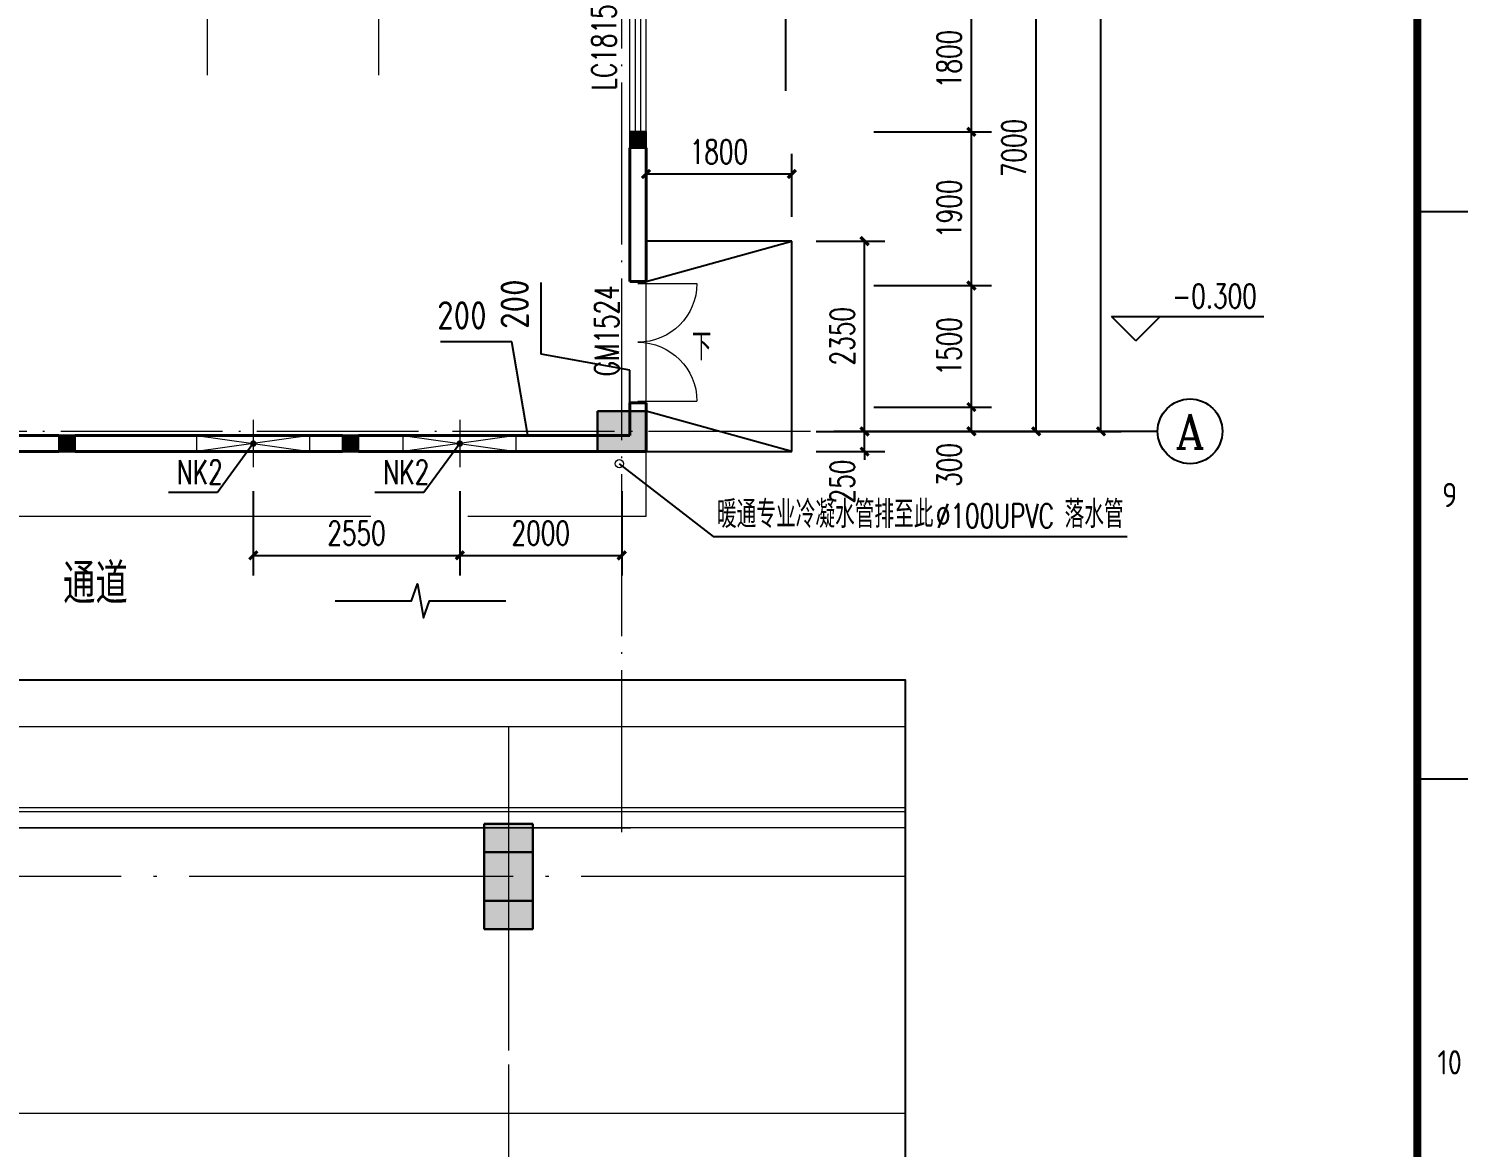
# Model space of a CAD drawing. Extents: x 238398 to 585159, y -66832 to 191741.
# Drawn here: x 406185 to 423842, y 38750 to 52571 of the extents above; entities that cross this region are included whole.
import ezdxf
from ezdxf.enums import TextEntityAlignment as Align

# ---------------------------------------------------------------- set-up
doc = ezdxf.new("R2010")
doc.units = 0
doc.header["$LTSCALE"] = 1000
doc.header["$MEASUREMENT"] = 0
doc.linetypes.add('DASH', pattern=[0.35, 0.25, -0.1])
doc.linetypes.add('DOTE', pattern=[2.42, 2, -0.2, 0.02, -0.2])
for name, color, linetype in [('AXIS', 3, 'Continuous'), ('AXIS_TEXT', 7, 'Continuous'), ('DIM_ELEV', 3, 'Continuous'), ('DIM_LEAD', 3, 'Continuous'), ('DIM_SYMB', 3, 'Continuous'), ('GZZ', 9, 'Continuous'), ('PUB_DIM', 76, 'Continuous'), ('S_E_STAIR', 4, 'Continuous'), ('S_STAIR', 2, 'Continuous'), ('WINDOW_TEXT', 7, 'Continuous')]:
    doc.layers.add(name, color=color, linetype=linetype)
for name, color, linetype, lineweight in [('COLUMN', 9, 'Continuous', 30), ('DOTE', 18, 'DOTE', 13), ('PUB_HATCH', 252, 'Continuous', 5), ('PUB_TEXT', 7, 'Continuous', 20), ('WALL', 4, 'Continuous', 40), ('WINDOW', 2, 'Continuous', 18), ('暖通', 5, 'Continuous', 18), ('水', 33, 'Continuous', 18), ('设备层', 8, 'Continuous', 5)]:
    doc.layers.add(name, color=color, linetype=linetype, lineweight=lineweight)
doc.styles.add('_TCH_AXIS', font='complex.shx', dxfattribs={"bigfont": 'gbcbig.shx'})
doc.styles.add('_TCH_DIM', font='SIMPLEX', dxfattribs={"bigfont": 'GBCBIG'})
doc.styles.add('_TCH_DIM_T3', font='SIMPLEX', dxfattribs={"width": 0.705882, "bigfont": 'GBCBIG'})
doc.styles.add('_TCH_WINDOW', font='geditxt.shx', dxfattribs={"bigfont": 'hztxt1.shx'})
doc.styles.add('COMPLEX', font='geditxt.shx')
doc.styles.add('HZTXT', font='geditxt.shx', dxfattribs={"width": 0.8, "bigfont": 'hztxt1.shx'})
doc.styles.get("Standard").update_dxf_attribs({"font": 'gbenor.shx', "bigfont": 'gbcbig.shx'})
doc.styles.add('TK', font='GEDITXT.SHX', dxfattribs={"width": 0.85, "height": 3.5, "bigfont": 'hztxt1.shx'})
doc.dimstyles.new('_TCH_ARCH&&100', dxfattribs={"dimtxt": 297.5, "dimasz": 100, "dimexe": 250, "dimexo": 300, "dimgap": 126.25, "dimtad": 1, "dimdec": 0, "dimzin": 0, "dimdsep": 46, "dimtxsty": '_TCH_DIM_T3', "dimblk": 'ARCHTICK', "dimcen": 0.09, "dimazin": 2, "dimtfac": 1, "dimtdec": 0, "dimtix": 1, "dimtmove": 2, "dimatfit": 3, "dimfxl": 1, "dimtolj": 1, "dimtzin": 0, "dimarcsym": 0})
doc.dimstyles.get("Standard").update_dxf_attribs({"dimscale": 100, "dimtxt": 3.5, "dimasz": 1, "dimexe": 2.5, "dimexo": 3, "dimgap": 1.5, "dimtad": 1, "dimdec": 0, "dimzin": 0, "dimdsep": 46, "dimtxsty": 'Standard', "dimblk": 'ARCHTICK', "dimcen": 0.09, "dimadec": 0, "dimazin": 0, "dimtfac": 1, "dimtdec": 0, "dimtix": 1, "dimtmove": 2, "dimatfit": 3, "dimfxl": 1, "dimtolj": 1, "dimtzin": 0, "dimarcsym": 0})

# ---------------------------------------------------------------- blocks, each defined once
blk = doc.blocks.new('coo')
at = {"layer": 'PUB_HATCH'}
blk.add_hatch(color=256, dxfattribs=at).paths.add_polyline_path([(305400, 14547), (306000, 14547), (306000, 13947), (305400, 13947)])
at = {"layer": 'COLUMN'}
blk.add_lwpolyline([(305400, 14547), (306000, 14547), (306000, 13947), (305400, 13947)], close=True, dxfattribs=at)
blk = doc.blocks.new('GEDI_WK_A1_V')
at = {"color": 3}
for p, q in [((584, 280.33), (594, 280.33)), ((584, 210.25), (594, 210.25))]:
    blk.add_line(p, q, dxfattribs=at)
at = {"color": 3, "const_width": 1}
blk.add_lwpolyline([(10, 816), (10, 10), (584, 10), (584, 816)], close=True, dxfattribs=at)
at = {"color": 3}
for s, p in [('9', (588, 245.29)), ('10', (588, 175.21))]:
    blk.add_text(s, height=3, dxfattribs=at).set_placement(p, align=Align.MIDDLE)
blk = doc.blocks.new('CEEC_TK_A1_V')
blk.add_blockref('GEDI_WK_A1_V', (0, 0))
at = {"style": 'TK', "width": 0.85}
for tag, height, p in [('PROJECTNAME', 4.75, (529, 44)), ('PHASE', 4, (571, 44)), ('DRAWINGNAME', 4.75, (539, 31))]:
    blk.add_attdef(tag, text='', height=height, dxfattribs=at).set_placement(p, align=Align.MIDDLE_CENTER)
for tag, p, height in [('APPROVE', (416, 32.75), 3.5), ('DESIGN', (461, 32.75), 3.5), ('REVIEW1', (416, 25.75), 3.5), ('DRAW', (461, 25.75), 3.5), ('REVIEW2', (416, 18.75), 3.5), ('PROPORTION', (461, 18.75), 3.5), ('DRAWINGNUMBER', (511, 18.5), 4), ('CHECK', (416, 11.75), 3.5), ('DATE', (461, 11.75), 3.5), ('VERSION', (577, 11.75), 3.5)]:
    blk.add_attdef(tag, p, '', height=height, dxfattribs=at)
blk = doc.blocks.new('_AXISO')
blk.add_circle((0, 0), 0.5)
at = {"layer": 'AXIS_TEXT', "style": 'COMPLEX', "width": 1.041667}
blk.add_attdef('A', text='', height=0.56, dxfattribs=at).set_placement((-0.25, -0.28), (0.25, -0.28), align=Align.FIT)
blk = doc.blocks.new('_ArchTick')
at = {"color": 0, "linetype": 'ByBlock', "const_width": 0.4}
blk.add_lwpolyline([(-0.5, -0.5), (0.5, 0.5)], dxfattribs=at)
blk = doc.blocks.new('*D536')
at = {"layer": 'AXIS', "color": 0, "lineweight": -2, "transparency": 16777216}
for p, q in [((416428, 91096), (419678, 91096)), ((419428, 47596), (419428, 91096)), ((416428, 47596), (419678, 47596))]:
    blk.add_line(p, q, dxfattribs=at)
at = {"layer": 'Defpoints', "color": 0, "transparency": 16777216}
for p in [(416128, 91096), (419428, 91096), (416128, 47596)]:
    blk.add_point(p, dxfattribs=at)
at = {"layer": 'AXIS', "color": 0, "lineweight": -2, "transparency": 16777216, "xscale": 100, "yscale": 100, "zscale": 100}
for p, rotation in [((419428, 91096), 90), ((419428, 47596), 270)]:
    blk.add_blockref('_ArchTick', p, dxfattribs=dict(at, rotation=rotation))
at = {"layer": 'AXIS', "color": 0, "transparency": 16777216, "insert": (419153, 69346), "char_height": 297.5, "attachment_point": 5, "rotation": 90, "style": '_TCH_DIM_T3'}
blk.add_mtext('\\A1;43500', dxfattribs=at)
blk = doc.blocks.new('*D537')
at = {"layer": 'AXIS', "color": 0, "lineweight": -2, "transparency": 16777216}
for p, q in [((416428, 54596), (418878, 54596)), ((418628, 47596), (418628, 54596)), ((416428, 47596), (418878, 47596))]:
    blk.add_line(p, q, dxfattribs=at)
at = {"layer": 'Defpoints', "color": 0, "transparency": 16777216}
for p in [(416128, 54596), (418628, 54596), (416128, 47596)]:
    blk.add_point(p, dxfattribs=at)
at = {"layer": 'AXIS', "color": 0, "lineweight": -2, "transparency": 16777216, "xscale": 100, "yscale": 100, "zscale": 100}
for p, rotation in [((418628, 54596), 90), ((418628, 47596), 270)]:
    blk.add_blockref('_ArchTick', p, dxfattribs=dict(at, rotation=rotation))
at = {"layer": 'AXIS', "color": 0, "transparency": 16777216, "insert": (418353, 51096), "char_height": 297.5, "attachment_point": 5, "rotation": 90, "style": '_TCH_DIM_T3'}
blk.add_mtext('\\A1;7000', dxfattribs=at)
blk = doc.blocks.new('43asdfasdfas')
at = {"layer": '设备层'}
for p, q in [((254326, 176825), (254326, 185825)), ((256443, 176825), (256443, 185825))]:
    blk.add_line(p, q, dxfattribs=at)
at = {"layer": '设备层', "const_width": 0.001}
for points in [[(254393, 176825), (253593, 176825), (253593, 177825), (254393, 177825), (254393, 176825)], [(257193, 176825), (256393, 176825), (256393, 177825), (257193, 177825), (257193, 176825)], [(253593, 176975), (252693, 176975)]]:
    blk.add_lwpolyline(points, dxfattribs=at)
at = {"layer": '设备层', "linetype": 'DASH', "const_width": 0.001}
for points in [[(258993, 172824), (258993, 177124), (261467, 177124)], [(252693, 176975), (252693, 174024)], [(257193, 176975), (258093, 176975)], [(258093, 176975), (258093, 174024)], [(252693, 174024), (258093, 174024)], [(250743, 172824), (256343, 172824)], [(256343, 172824), (256343, 170332)], [(257543, 172824), (258993, 172824)], [(257543, 172824), (257543, 170332)]]:
    blk.add_lwpolyline(points, dxfattribs=at)
at = {"layer": '设备层', "const_width": 0.001}
for points in [[(252743, 174625), (252743, 176825), (254393, 176825), (254393, 174625)], [(256393, 174625), (256393, 176825), (258043, 176825), (258043, 174625)]]:
    blk.add_lwpolyline(points, close=True, dxfattribs=at)
blk = doc.blocks.new('*D655')
at = {"layer": 'Defpoints', "color": 0, "transparency": 16777216}
for p in [(466488, 47155), (468488, 47155), (468488, 46063)]:
    blk.add_point(p, dxfattribs=at)
at = {"layer": 'PUB_DIM', "color": 0, "lineweight": -2, "transparency": 16777216}
for p, q in [((466488, 46855), (466488, 45813)), ((468488, 46855), (468488, 45813)), ((466488, 46063), (468488, 46063))]:
    blk.add_line(p, q, dxfattribs=at)
at = {"layer": 'PUB_DIM', "color": 0, "lineweight": -2, "transparency": 16777216, "xscale": 100, "yscale": 100, "zscale": 100, "rotation": 180}
blk.add_blockref('_ArchTick', (466488, 46063), dxfattribs=at)
at = {"layer": 'PUB_DIM', "color": 0, "lineweight": -2, "transparency": 16777216, "xscale": 100, "yscale": 100, "zscale": 100}
blk.add_blockref('_ArchTick', (468488, 46063), dxfattribs=at)
at = {"layer": 'PUB_DIM', "color": 0, "transparency": 16777216, "insert": (467488, 46338), "char_height": 297.5, "attachment_point": 5, "style": '_TCH_DIM_T3'}
blk.add_mtext('\\A1;2000', dxfattribs=at)
blk = doc.blocks.new('*D656')
at = {"layer": 'Defpoints', "color": 0, "transparency": 16777216}
for p in [(463938, 47155), (466488, 47155), (466488, 46063)]:
    blk.add_point(p, dxfattribs=at)
at = {"layer": 'PUB_DIM', "color": 0, "lineweight": -2, "transparency": 16777216}
for p, q in [((463938, 46855), (463938, 45813)), ((466488, 46855), (466488, 45813)), ((463938, 46063), (466488, 46063))]:
    blk.add_line(p, q, dxfattribs=at)
at = {"layer": 'PUB_DIM', "color": 0, "lineweight": -2, "transparency": 16777216, "xscale": 100, "yscale": 100, "zscale": 100, "rotation": 180}
blk.add_blockref('_ArchTick', (463938, 46063), dxfattribs=at)
at = {"layer": 'PUB_DIM', "color": 0, "lineweight": -2, "transparency": 16777216, "xscale": 100, "yscale": 100, "zscale": 100}
blk.add_blockref('_ArchTick', (466488, 46063), dxfattribs=at)
at = {"layer": 'PUB_DIM', "color": 0, "transparency": 16777216, "insert": (465213, 46338), "char_height": 297.5, "attachment_point": 5, "style": '_TCH_DIM_T3'}
blk.add_mtext('\\A1;2550', dxfattribs=at)
blk = doc.blocks.new('*D153')
at = {"layer": 'Defpoints', "color": 0, "transparency": 16777216}
for p in [(415610, 49946), (416509, 49946), (415610, 47596)]:
    blk.add_point(p, dxfattribs=at)
at = {"layer": 'PUB_DIM', "color": 0, "lineweight": -2, "transparency": 16777216}
for p, q in [((415910, 49946), (416759, 49946)), ((416509, 47596), (416509, 49946)), ((415910, 47596), (416759, 47596))]:
    blk.add_line(p, q, dxfattribs=at)
at = {"layer": 'PUB_DIM', "color": 0, "lineweight": -2, "transparency": 16777216, "xscale": 100, "yscale": 100, "zscale": 100}
for p, rotation in [((416509, 49946), 90), ((416509, 47596), 270)]:
    blk.add_blockref('_ArchTick', p, dxfattribs=dict(at, rotation=rotation))
at = {"layer": 'PUB_DIM', "color": 0, "transparency": 16777216, "insert": (416234, 48771), "char_height": 297.5, "attachment_point": 5, "rotation": 90, "style": '_TCH_DIM_T3'}
blk.add_mtext('\\A1;2350', dxfattribs=at)
blk = doc.blocks.new('*D154')
at = {"layer": 'Defpoints', "color": 0, "transparency": 16777216}
for p in [(415610, 47596), (416509, 47596), (415610, 47346)]:
    blk.add_point(p, dxfattribs=at)
at = {"layer": 'PUB_DIM', "color": 0, "lineweight": -2, "transparency": 16777216}
for p, q in [((416509, 47596), (416509, 47696)), ((415910, 47596), (416759, 47596)), ((416509, 47346), (416509, 47596)), ((415910, 47346), (416759, 47346)), ((416509, 47346), (416509, 47246))]:
    blk.add_line(p, q, dxfattribs=at)
at = {"layer": 'PUB_DIM', "color": 0, "lineweight": -2, "transparency": 16777216, "xscale": 100, "yscale": 100, "zscale": 100}
for p, rotation in [((416509, 47596), 270), ((416509, 47346), 90)]:
    blk.add_blockref('_ArchTick', p, dxfattribs=dict(at, rotation=rotation))
at = {"layer": 'PUB_DIM', "color": 0, "transparency": 16777216, "insert": (416234, 46976), "char_height": 297.5, "attachment_point": 5, "rotation": 90, "style": '_TCH_DIM_T3'}
blk.add_mtext('\\A1;250', dxfattribs=at)
blk = doc.blocks.new('*D155')
at = {"layer": 'Defpoints', "color": 0, "transparency": 16777216}
for p in [(415610, 50775), (413810, 49946), (415610, 49946)]:
    blk.add_point(p, dxfattribs=at)
at = {"layer": 'PUB_DIM', "color": 0, "lineweight": -2, "transparency": 16777216}
for p, q in [((413810, 50246), (413810, 51025)), ((415610, 50246), (415610, 51025)), ((413810, 50775), (415610, 50775))]:
    blk.add_line(p, q, dxfattribs=at)
at = {"layer": 'PUB_DIM', "color": 0, "lineweight": -2, "transparency": 16777216, "xscale": 100, "yscale": 100, "zscale": 100, "rotation": 180}
blk.add_blockref('_ArchTick', (413810, 50775), dxfattribs=at)
at = {"layer": 'PUB_DIM', "color": 0, "lineweight": -2, "transparency": 16777216, "xscale": 100, "yscale": 100, "zscale": 100}
blk.add_blockref('_ArchTick', (415610, 50775), dxfattribs=at)
at = {"layer": 'PUB_DIM', "color": 0, "transparency": 16777216, "insert": (414710, 51050), "char_height": 297.5, "attachment_point": 5, "style": '_TCH_DIM_T3'}
blk.add_mtext('\\A1;1800', dxfattribs=at)
blk = doc.blocks.new('*D404')
at = {"layer": 'Defpoints', "color": 0, "transparency": 16777216}
for p in [(416325, 47896), (417828, 47896), (416325, 47596)]:
    blk.add_point(p, dxfattribs=at)
at = {"layer": 'PUB_DIM', "color": 0, "lineweight": -2, "transparency": 16777216}
for p, q in [((416625, 47896), (418078, 47896)), ((417828, 47596), (417828, 47896)), ((416625, 47596), (418078, 47596))]:
    blk.add_line(p, q, dxfattribs=at)
at = {"layer": 'PUB_DIM', "color": 0, "lineweight": -2, "transparency": 16777216, "xscale": 100, "yscale": 100, "zscale": 100}
for p, rotation in [((417828, 47896), 90), ((417828, 47596), 270)]:
    blk.add_blockref('_ArchTick', p, dxfattribs=dict(at, rotation=rotation))
at = {"layer": 'PUB_DIM', "color": 0, "transparency": 16777216, "insert": (417553, 47181), "char_height": 297.5, "attachment_point": 5, "rotation": 90, "style": '_TCH_DIM_T3'}
blk.add_mtext('\\A1;300', dxfattribs=at)
blk = doc.blocks.new('*D405')
at = {"layer": 'Defpoints', "color": 0, "transparency": 16777216}
for p in [(416325, 49396), (417828, 49396), (416325, 47896)]:
    blk.add_point(p, dxfattribs=at)
at = {"layer": 'PUB_DIM', "color": 0, "lineweight": -2, "transparency": 16777216}
for p, q in [((416625, 49396), (418078, 49396)), ((417828, 47896), (417828, 49396)), ((416625, 47896), (418078, 47896))]:
    blk.add_line(p, q, dxfattribs=at)
at = {"layer": 'PUB_DIM', "color": 0, "lineweight": -2, "transparency": 16777216, "xscale": 100, "yscale": 100, "zscale": 100}
for p, rotation in [((417828, 49396), 90), ((417828, 47896), 270)]:
    blk.add_blockref('_ArchTick', p, dxfattribs=dict(at, rotation=rotation))
at = {"layer": 'PUB_DIM', "color": 0, "transparency": 16777216, "insert": (417553, 48646), "char_height": 297.5, "attachment_point": 5, "rotation": 90, "style": '_TCH_DIM_T3'}
blk.add_mtext('\\A1;1500', dxfattribs=at)
blk = doc.blocks.new('*D406')
at = {"layer": 'Defpoints', "color": 0, "transparency": 16777216}
for p in [(416325, 51296), (417828, 51296), (416325, 49396)]:
    blk.add_point(p, dxfattribs=at)
at = {"layer": 'PUB_DIM', "color": 0, "lineweight": -2, "transparency": 16777216}
for p, q in [((416625, 51296), (418078, 51296)), ((417828, 49396), (417828, 51296)), ((416625, 49396), (418078, 49396))]:
    blk.add_line(p, q, dxfattribs=at)
at = {"layer": 'PUB_DIM', "color": 0, "lineweight": -2, "transparency": 16777216, "xscale": 100, "yscale": 100, "zscale": 100}
for p, rotation in [((417828, 51296), 90), ((417828, 49396), 270)]:
    blk.add_blockref('_ArchTick', p, dxfattribs=dict(at, rotation=rotation))
at = {"layer": 'PUB_DIM', "color": 0, "transparency": 16777216, "insert": (417553, 50346), "char_height": 297.5, "attachment_point": 5, "rotation": 90, "style": '_TCH_DIM_T3'}
blk.add_mtext('\\A1;1900', dxfattribs=at)
blk = doc.blocks.new('*D407')
at = {"layer": 'Defpoints', "color": 0, "transparency": 16777216}
for p in [(416325, 53096), (417828, 53096), (416325, 51296)]:
    blk.add_point(p, dxfattribs=at)
at = {"layer": 'PUB_DIM', "color": 0, "lineweight": -2, "transparency": 16777216}
for p, q in [((416625, 53096), (418078, 53096)), ((417828, 51296), (417828, 53096)), ((416625, 51296), (418078, 51296))]:
    blk.add_line(p, q, dxfattribs=at)
at = {"layer": 'PUB_DIM', "color": 0, "lineweight": -2, "transparency": 16777216, "xscale": 100, "yscale": 100, "zscale": 100}
for p, rotation in [((417828, 53096), 90), ((417828, 51296), 270)]:
    blk.add_blockref('_ArchTick', p, dxfattribs=dict(at, rotation=rotation))
at = {"layer": 'PUB_DIM', "color": 0, "transparency": 16777216, "insert": (417553, 52196), "char_height": 297.5, "attachment_point": 5, "rotation": 90, "style": '_TCH_DIM_T3'}
blk.add_mtext('\\A1;1800', dxfattribs=at)
blk = doc.blocks.new('$DorLib2D$00000004')
for p, q in [((-0.485, 0), (-0.485, 0.485)), ((0.485, 0), (0.485, 0.485))]:
    blk.add_line(p, q)
at = {"lineweight": 13}
for centre, start, end in [((-0.485, 0), 0, 90), ((0.485, 0), 90, 180)]:
    blk.add_arc(centre, 0.485, start, end, dxfattribs=at)
blk = doc.blocks.new('$TCHSYS$WIN2D')
for p, q in [((-0.5, 0.5), (0.5, 0.5)), ((0.5, 0.1667), (-0.5, 0.1667)), ((0.5, -0.1667), (-0.5, -0.1667)), ((-0.5, -0.5), (0.5, -0.5))]:
    blk.add_line(p, q)
blk = doc.blocks.new('_FZH')
blk.add_lwpolyline([(-0.5, -0.5), (0.5, -0.5), (0.5, 0.5), (-0.5, 0.5)], close=True)
at = {"layer": 'PUB_HATCH'}
blk.add_solid([(-0.5, -0.5), (0.5, -0.5), (-0.5, 0.5), (0.5, 0.5)], dxfattribs=at)
blk = doc.blocks.new('*D663')
at = {"color": 0, "lineweight": -2, "transparency": 16777216}
for p, q in [((401172, 48618), (400290, 48618)), ((401372, 47546), (401172, 48618)), ((402560, 47546), (401372, 47546))]:
    blk.add_line(p, q, dxfattribs=at)
at = {"layer": 'Defpoints', "color": 0, "transparency": 16777216}
for p in [(400972, 48618), (402860, 47546), (413810, 47346)]:
    blk.add_point(p, dxfattribs=at)
at = {"color": 0, "transparency": 16777216, "insert": (400556, 48943), "char_height": 350, "attachment_point": 5}
blk.add_mtext('\\A1;200', dxfattribs=at)
blk = doc.blocks.new('*D664')
at = {"color": 0, "lineweight": -2, "transparency": 16777216}
for p, q in [((401907, 48860), (401907, 50086)), ((402860, 48660), (401907, 48860)), ((402860, 47846), (402860, 48660))]:
    blk.add_line(p, q, dxfattribs=at)
at = {"layer": 'Defpoints', "color": 0, "transparency": 16777216}
for p in [(401907, 49060), (402860, 47546), (413810, 47346)]:
    blk.add_point(p, dxfattribs=at)
at = {"color": 0, "transparency": 16777216, "insert": (401582, 49648), "char_height": 350, "attachment_point": 5, "rotation": 90}
blk.add_mtext('\\A1;10950', dxfattribs=at)
blk = doc.blocks.new('*D665')
at = {"color": 0, "lineweight": -2, "transparency": 16777216}
for p, q in [((390310, 63196), (390310, 62947)), ((390310, 62947), (391091, 62747)), ((391091, 62747), (391091, 61456))]:
    blk.add_line(p, q, dxfattribs=at)
at = {"layer": 'Defpoints', "color": 0, "transparency": 16777216}
for p in [(390310, 63496), (391091, 62547), (413810, 47346)]:
    blk.add_point(p, dxfattribs=at)
at = {"color": 0, "transparency": 16777216, "insert": (390766, 61926), "char_height": 350, "attachment_point": 5, "rotation": 90}
blk.add_mtext('\\A1;23500', dxfattribs=at)
blk = doc.blocks.new('*D666')
at = {"color": 0, "lineweight": -2, "transparency": 16777216}
for p, q in [((390610, 63496), (391194, 63496)), ((391194, 63496), (391394, 62813)), ((391394, 62813), (392561, 62813))]:
    blk.add_line(p, q, dxfattribs=at)
at = {"layer": 'Defpoints', "color": 0, "transparency": 16777216}
for p in [(390310, 63496), (391594, 62813), (413810, 47346)]:
    blk.add_point(p, dxfattribs=at)
at = {"color": 0, "transparency": 16777216, "insert": (392152, 63138), "char_height": 350, "attachment_point": 5}
blk.add_mtext('\\A1;16150', dxfattribs=at)
blk = doc.blocks.new('*D667')
at = {"color": 0, "lineweight": -2, "transparency": 16777216}
for p, q in [((412152, 48703), (411270, 48703)), ((412352, 47546), (412152, 48703)), ((413310, 47546), (412352, 47546))]:
    blk.add_line(p, q, dxfattribs=at)
at = {"layer": 'Defpoints', "color": 0, "transparency": 16777216}
for p in [(411952, 48703), (413610, 47546), (413810, 47346)]:
    blk.add_point(p, dxfattribs=at)
at = {"color": 0, "transparency": 16777216, "insert": (411536, 49028), "char_height": 350, "attachment_point": 5}
blk.add_mtext('\\A1;200', dxfattribs=at)
blk = doc.blocks.new('*D668')
at = {"color": 0, "lineweight": -2, "transparency": 16777216}
for p, q in [((412513, 48551), (412513, 49433)), ((413610, 48351), (412513, 48551)), ((413610, 47846), (413610, 48351))]:
    blk.add_line(p, q, dxfattribs=at)
at = {"layer": 'Defpoints', "color": 0, "transparency": 16777216}
for p in [(412513, 48751), (413610, 47546), (413810, 47346)]:
    blk.add_point(p, dxfattribs=at)
at = {"color": 0, "transparency": 16777216, "insert": (412188, 49167), "char_height": 350, "attachment_point": 5, "rotation": 90}
blk.add_mtext('\\A1;200', dxfattribs=at)
blk = doc.blocks.new('*D669')
at = {"color": 0, "lineweight": -2, "transparency": 16777216}
for p, q in [((403060, 68346), (403060, 66546)), ((403060, 66546), (404455, 66346)), ((404455, 66346), (404455, 65120))]:
    blk.add_line(p, q, dxfattribs=at)
at = {"layer": 'Defpoints', "color": 0, "transparency": 16777216}
for p in [(403060, 68646), (404455, 66146), (413810, 47346)]:
    blk.add_point(p, dxfattribs=at)
at = {"color": 0, "transparency": 16777216, "insert": (404130, 65558), "char_height": 350, "attachment_point": 5, "rotation": 90}
blk.add_mtext('\\A1;10750', dxfattribs=at)
blk = doc.blocks.new('*D670')
at = {"color": 0, "lineweight": -2, "transparency": 16777216}
for p, q in [((403360, 68646), (404581, 68646)), ((404581, 68646), (404781, 67366)), ((404781, 67366), (406014, 67366))]:
    blk.add_line(p, q, dxfattribs=at)
at = {"layer": 'Defpoints', "color": 0, "transparency": 16777216}
for p in [(403060, 68646), (404981, 67366), (413810, 47346)]:
    blk.add_point(p, dxfattribs=at)
at = {"color": 0, "transparency": 16777216, "insert": (405573, 67691), "char_height": 350, "attachment_point": 5}
blk.add_mtext('\\A1;21300', dxfattribs=at)
blk = doc.blocks.new('*D671')
at = {"color": 0, "lineweight": -2, "transparency": 16777216}
for p, q in [((411838, 70121), (410605, 70121)), ((412038, 68846), (411838, 70121)), ((413310, 68846), (412038, 68846))]:
    blk.add_line(p, q, dxfattribs=at)
at = {"layer": 'Defpoints', "color": 0, "transparency": 16777216}
for p in [(411638, 70121), (413610, 68846), (413810, 47346)]:
    blk.add_point(p, dxfattribs=at)
at = {"color": 0, "transparency": 16777216, "insert": (411046, 70446), "char_height": 350, "attachment_point": 5}
blk.add_mtext('\\A1;21500', dxfattribs=at)
blk = doc.blocks.new('*D672')
at = {"color": 0, "lineweight": -2, "transparency": 16777216}
for p, q in [((390310, 82046), (390310, 81165)), ((390310, 81165), (391233, 80965)), ((391233, 80965), (391233, 79674))]:
    blk.add_line(p, q, dxfattribs=at)
at = {"layer": 'Defpoints', "color": 0, "transparency": 16777216}
for p in [(390310, 82346), (391233, 80765), (413810, 47346)]:
    blk.add_point(p, dxfattribs=at)
at = {"color": 0, "transparency": 16777216, "insert": (390908, 80144), "char_height": 350, "attachment_point": 5, "rotation": 90}
blk.add_mtext('\\A1;23500', dxfattribs=at)
blk = doc.blocks.new('*D673')
at = {"color": 0, "lineweight": -2, "transparency": 16777216}
for p, q in [((390610, 82346), (391415, 82346)), ((391415, 82346), (391615, 81302)), ((391615, 81302), (392899, 81302))]:
    blk.add_line(p, q, dxfattribs=at)
at = {"layer": 'Defpoints', "color": 0, "transparency": 16777216}
for p in [(390310, 82346), (391815, 81302), (413810, 47346)]:
    blk.add_point(p, dxfattribs=at)
at = {"color": 0, "transparency": 16777216, "insert": (392432, 81627), "char_height": 350, "attachment_point": 5}
blk.add_mtext('\\A1;35000', dxfattribs=at)
blk = doc.blocks.new('*D674')
at = {"color": 0, "lineweight": -2, "transparency": 16777216}
for p, q in [((412136, 83752), (410853, 83752)), ((412336, 82546), (412136, 83752)), ((413310, 82546), (412336, 82546))]:
    blk.add_line(p, q, dxfattribs=at)
at = {"layer": 'Defpoints', "color": 0, "transparency": 16777216}
for p in [(411936, 83752), (413610, 82546), (413810, 47346)]:
    blk.add_point(p, dxfattribs=at)
at = {"color": 0, "transparency": 16777216, "insert": (411319, 84077), "char_height": 350, "attachment_point": 5}
blk.add_mtext('\\A1;35200', dxfattribs=at)
blk = doc.blocks.new('*D675')
at = {"color": 0, "lineweight": -2, "transparency": 16777216}
for p, q in [((390310, 90846), (390310, 89349)), ((390310, 89349), (391411, 89149)), ((391411, 89149), (391411, 87858))]:
    blk.add_line(p, q, dxfattribs=at)
at = {"layer": 'Defpoints', "color": 0, "transparency": 16777216}
for p in [(390310, 91146), (391411, 88949), (413810, 47346)]:
    blk.add_point(p, dxfattribs=at)
at = {"color": 0, "transparency": 16777216, "insert": (391086, 88328), "char_height": 350, "attachment_point": 5, "rotation": 90}
blk.add_mtext('\\A1;23500', dxfattribs=at)
blk = doc.blocks.new('*D676')
at = {"color": 0, "lineweight": -2, "transparency": 16777216}
for p, q in [((390610, 91146), (391390, 91146)), ((391390, 91146), (391590, 89806)), ((391590, 89806), (392903, 89806))]:
    blk.add_line(p, q, dxfattribs=at)
at = {"layer": 'Defpoints', "color": 0, "transparency": 16777216}
for p in [(390310, 91146), (391790, 89806), (413810, 47346)]:
    blk.add_point(p, dxfattribs=at)
at = {"color": 0, "transparency": 16777216, "insert": (392421, 90131), "char_height": 350, "attachment_point": 5}
blk.add_mtext('\\A1;43800', dxfattribs=at)
blk = doc.blocks.new('zw1')
at = {"layer": 'PUB_HATCH'}
for points in [[(413810.3, 47346.1), (413810.3, 47846.1), (413210.3, 47846.1), (413210.3, 47346.1)], [(411810.3, 42746.1), (411810.3, 41446.1), (412410.3, 41446.1), (412410.3, 42746.1)]]:
    blk.add_hatch(color=256, dxfattribs=at).paths.add_polyline_path(points)
at = {"layer": 'AXIS'}
blk.add_line((416127.9, 47596.1), (420127.9, 47596.1), dxfattribs=at)
at = {"layer": 'COLUMN'}
for p, q in [((413810.3, 47846.1), (413210.3, 47846.1)), ((413210.3, 47846.1), (413210.3, 47346.1)), ((413810.3, 47346.1), (413810.3, 47846.1)), ((413210.3, 47346.1), (413810.3, 47346.1)), ((411810.3, 42746.1), (411810.3, 41446.1)), ((412410.3, 42746.1), (411810.3, 42746.1)), ((412410.3, 41446.1), (412410.3, 42746.1)), ((411810.3, 41446.1), (412410.3, 41446.1))]:
    blk.add_line(p, q, dxfattribs=at)
at = {"layer": 'DOTE'}
blk.add_line((387221.9, 47596.1), (416127.9, 47596.1), dxfattribs=at)
blk.add_lwpolyline([(413510.3, 42646.1), (413510.3, 94439.3)], dxfattribs=at)
at = {"layer": 'AXIS'}
ref = blk.add_blockref('_AXISO', (420527.9, 47596.1), dxfattribs=dict(at, xscale=800, yscale=800, zscale=800))
ref.add_attrib('A', 'A', dxfattribs={"layer": 'AXIS_TEXT', "height": 425.2, "style": '_TCH_AXIS'}).set_placement((420345.7, 47383.6), (420710.1, 47383.6), align=Align.FIT)
for p2, distance, picture, middle in [((416127.9, 91096.1), -3300, '*D536', (419152.9, 69346.1)), ((416127.9, 54596.1), -2500, '*D537', (418352.9, 51096.1))]:
    dim = blk.add_aligned_dim(p1=(416127.9, 47596.1), p2=p2, distance=distance, dimstyle='_TCH_ARCH&&100', dxfattribs=at)
    dim.commit()
    dim.dimension.update_dxf_attribs({"geometry": picture, "text_midpoint": middle})
blk = doc.blocks.new('321SDAFASDFDSA')
at = {"layer": 'DOTE'}
for points in [[(463938.3, 47735.5), (463938.3, 47151)], [(466488.3, 47735.5), (466488.3, 47151)]]:
    blk.add_lwpolyline(points, dxfattribs=at)
at = {"layer": '暖通'}
for points in [[(463236.2, 47345.1), (464636.2, 47345.1), (464636.2, 47545.1), (463236.2, 47545.1)], [(465786.2, 47345.1), (467186.2, 47345.1), (467186.2, 47545.1), (465786.2, 47545.1)]]:
    blk.add_lwpolyline(points, close=True, dxfattribs=at)
for points in [[(463236.2, 47545.1), (464636.2, 47345.1)], [(464636.2, 47545.1), (463236.2, 47345.1)], [(465786.2, 47545.1), (467186.2, 47345.1)], [(467186.2, 47545.1), (465786.2, 47345.1)]]:
    blk.add_lwpolyline(points, dxfattribs=at)
at = {"layer": 'PUB_DIM'}
for p1, p2, picture, middle in [((463938.3, 47154.6), (466488.3, 47154.6), '*D656', (465213.3, 46338)), ((466488.3, 47154.6), (468488.3, 47154.6), '*D655', (467488.3, 46338))]:
    dim = blk.add_aligned_dim(p1=p1, p2=p2, distance=-1091.6, dimstyle='_TCH_ARCH&&100', dxfattribs=at)
    dim.commit()
    dim.dimension.update_dxf_attribs({"geometry": picture, "text_midpoint": middle})

msp = doc.modelspace()

# ---------------------------------------------------------------- linework, layer by layer
at = {"layer": 'AXIS'}
msp.add_lwpolyline([(376536.4, 44527.5), (417009.6, 44527.5), (417009.6, 35835.2), (376536.4, 35835.2)], close=True, dxfattribs=at)
at = {"layer": 'DIM_ELEV'}
for p, q in [((419857.2, 48713.6), (419557.2, 49013.6)), ((419557.2, 49013.6), (421438.3, 49013.6)), ((419857.2, 48713.6), (420157.2, 49013.6))]:
    msp.add_line(p, q, dxfattribs=at)
at = {"layer": 'DIM_LEAD'}
for p, q in [((408960.3, 47444.3), (408516.9, 46839.4)), ((411510.3, 47444.3), (411066.9, 46839.4)), ((413480.3, 47196.1), (414638.9, 46298)), ((408516.9, 46839.4), (407911, 46839.4)), ((411066.9, 46839.4), (410461, 46839.4)), ((414638.9, 46298), (419750.5, 46298))]:
    msp.add_line(p, q, dxfattribs=at)
at = {"layer": 'DIM_LEAD', "const_width": 40}
for points in [[(408972.2, 47460.5, 1), (408948.5, 47428.2, 1)], [(411522.2, 47460.5, 1), (411498.5, 47428.2, 1)]]:
    msp.add_lwpolyline(points, format="xyb", close=True, dxfattribs=at)
at = {"layer": 'DIM_SYMB'}
for points in [[(415534.5, 51801.1), (415534.5, 52741.7), (415324.5, 52818.1), (415744.5, 52892.2), (415534.5, 52966.7), (415534.5, 53907.3)], [(409971.8, 45503.9), (410912.4, 45503.9), (410988.8, 45713.9), (411062.9, 45293.9), (411137.4, 45503.9), (412078, 45503.9)]]:
    msp.add_lwpolyline(points, dxfattribs=at)
msp.add_lwpolyline([(414670.5, 48646.1, 0, 0, 0), (415310.3, 48646.1, 80, 0, 0), (415610.3, 48646.1, 0, 0, 0)], format="xyseb", dxfattribs=at)
at = {"layer": 'DOTE', "ltscale": 2}
for p, q in [((412110.3, 43946.1), (412110.3, 39174.5)), ((417009.6, 42096.1), (376536.4, 42096.1))]:
    msp.add_line(p, q, dxfattribs=at)
at = {"layer": 'PUB_HATCH'}
for p, q in [((415863, 42896.1), (380060.3, 42896.1)), ((380060.3, 42696.1), (413623, 42696.1)), ((412110.3, 39774.5), (412110.3, 37209))]:
    msp.add_line(p, q, dxfattribs=at)
for points in [[(417009.6, 43946.1), (380510.3, 43946.1)], [(414630, 42946.1), (380010.3, 42946.1), (380010.3, 42533.1)], [(417009.6, 42946.1), (413810.3, 42946.1)], [(417009.6, 42896.1), (413810.3, 42896.1)], [(417009.6, 42696.1), (376536.4, 42696.1)], [(417009.6, 42696.1), (411810.3, 42696.1)], [(376536.4, 39174.5), (396660.5, 39174.5), (396736.9, 39384.5), (396810.9, 38964.5), (396885.5, 39174.5), (417009.6, 39174.5)]]:
    msp.add_lwpolyline(points, dxfattribs=at)
at = {"layer": 'S_E_STAIR'}
msp.add_line((390110.3, 47346.1), (413810.3, 47346.1), dxfattribs=at)
at = {"layer": 'S_STAIR'}
for p, q in [((415610.3, 49946.1), (413810.3, 49946.1)), ((413810.3, 49446.1), (415610.3, 49946.1)), ((415610.3, 47346.1), (415610.3, 49946.1)), ((415610.3, 47346.1), (413810.3, 47846.1)), ((413810.3, 47346.1), (415610.3, 47346.1))]:
    msp.add_line(p, q, dxfattribs=at)
at = {"layer": 'WALL'}
for p, q in [((413610.3, 51096.4), (413610.3, 49446.1)), ((413810.3, 49446.1), (413810.3, 51096.4)), ((413610.3, 49446.1), (413810.3, 49446.1)), ((413810.3, 47946.1), (413610.3, 47946.1)), ((413610.3, 47946.1), (413610.3, 47546.1)), ((413810.3, 47346.1), (413810.3, 47946.1)), ((406560.3, 47546.1), (403060.3, 47546.1)), ((410060.3, 47546.1), (406760.3, 47546.1)), ((413610.3, 47546.1), (410260.3, 47546.1)), ((406560.3, 47346.1), (402960.3, 47346.1)), ((410060.3, 47346.1), (406760.3, 47346.1)), ((413810.3, 47346.1), (410260.3, 47346.1))]:
    msp.add_line(p, q, dxfattribs=at)
at = {"layer": 'WINDOW'}
msp.add_line((413810.3, 47946.1), (413810.3, 50747.1), dxfattribs=at)
at = {"layer": '水'}
for p, q in [((413810.3, 46546.1), (413810.3, 47346.1)), ((404810.3, 46546.1), (410410.3, 46546.1)), ((411610.3, 46546.1), (413810.3, 46546.1))]:
    msp.add_line(p, q, dxfattribs=at)
msp.add_circle((413480.3, 47196.1), 50, dxfattribs=at)

# ---------------------------------------------------------------- block references
at = {"xscale": 100, "yscale": 100, "zscale": 100}
msp.add_blockref('CEEC_TK_A1_V', (364934.5, 22280.2), dxfattribs=at)
for name, p in [('zw1', (0, 0)), ('43asdfasdfas', (154067.4, -124828.3)), ('321SDAFASDFDSA', (-54978, 1.1))]:
    msp.add_blockref(name, p)
at = {"layer": 'GZZ', "xscale": 200, "yscale": 200, "zscale": 200}
for p in [(413710.3, 51196.4), (406660.3, 47446.1), (410160.3, 47446.1)]:
    msp.add_blockref('_FZH', p, dxfattribs=at)
at = {"layer": 'PUB_HATCH'}
msp.add_blockref('coo', (106410.8, 27849.1), dxfattribs=at)
at = {"layer": 'WINDOW'}
ref = msp.add_blockref('$TCHSYS$WIN2D', (413710.3, 52196.4), dxfattribs=dict(at, xscale=1800, yscale=200, zscale=1800, rotation=90))
ref.add_attrib('A', 'LC1815', (413439.8, 51807.9), dxfattribs={"layer": 'WINDOW_TEXT', "height": 297.5, "rotation": 90, "style": '_TCH_WINDOW', "width": 0.705882})
ref = msp.add_blockref('$DorLib2D$00000004', (413710.3, 48696.1), dxfattribs=dict(at, xscale=1500, yscale=-1500, zscale=1500, rotation=90))
ref.add_attrib('A', 'GM1524', (413473.3, 48274.6), dxfattribs={"layer": 'WINDOW_TEXT', "height": 297.5, "rotation": 90, "style": '_TCH_WINDOW', "width": 0.705882})

# ---------------------------------------------------------------- texts
at = {"layer": 'PUB_TEXT'}
for s, height, style, width, p in [('-0.300', 297.5, '_TCH_DIM', 0.705882, (420308.3, 49118.6)), ('NK2', 297.5, '_TCH_DIM', 0.705882, (408016, 46944.4)), ('NK2', 297.5, '_TCH_DIM', 0.705882, (410566, 46944.4)), ('%%C100UPVC', 297.5, '_TCH_DIM', 0.705882, (417389, 46403)), ('通道', 500, 'HZTXT', 0.8, (406610.6, 45464.4))]:
    msp.add_text(s, height=height, dxfattribs=dict(at, style=style, width=width)).set_placement(p)
at = {"layer": 'PUB_TEXT', "style": '_TCH_DIM'}
for s, height, p in [('下', 337.6, (414375.6, 48471.1)), ('暖通专业冷凝水管排至此', 337.589, (414685.8, 46403)), ('落水管', 337.59, (418979, 46403))]:
    msp.add_text(s, height=height, dxfattribs=at).set_placement(p)

# ---------------------------------------------------------------- dimensions: what is measured, and where the dimension line sits
for feature_location, offset, dtype, picture, middle in [((390310.3, 91146.1), (1100.4, -2197.2), 1, '*D675', (391085.8, 88328.5)), ((390310.3, 91146.1), (1479.5, -1340.5), 0, '*D676', (392421.2, 90130.6)), ((413610.3, 82546.1), (-1674.2, 1205.8), 0, '*D674', (411319.3, 84076.9)), ((390310.3, 82346.1), (922.9, -1581.3), 1, '*D672', (390908.2, 80144.3)), ((390310.3, 82346.1), (1504.6, -1044.6), 0, '*D673', (392431.7, 81626.6)), ((413610.3, 68846.1), (-1972.5, 1274.4), 0, '*D671', (411046.5, 70445.5)), ((403060.3, 68646.1), (1395, -2500.6), 1, '*D669', (404130.3, 65557.9)), ((403060.3, 68646.1), (1921.1, -1280.2), 0, '*D670', (405572.8, 67691)), ((390310.3, 63496.1), (781.1, -949.6), 1, '*D665', (390766.4, 61926)), ((390310.3, 63496.1), (1283.4, -683.5), 0, '*D666', (392152.2, 63137.6)), ((402860.3, 47546.1), (-953.1, 1513.8), 1, '*D664', (401582.3, 49648.1)), ((413610.3, 47546.1), (-1096.9, 1204.4), 1, '*D668', (412188.4, 49166.8)), ((402860.3, 47546.1), (-1887.9, 1071.9), 0, '*D663', (400556.1, 48943)), ((413610.3, 47546.1), (-1658, 1156.6), 0, '*D667', (411536.1, 49027.7))]:
    dim = msp.add_ordinate_dim(feature_location=feature_location, offset=offset, dtype=dtype, origin=(413810.3, 47346.1), dimstyle='Standard')
    dim.commit()
    dim.dimension.update_dxf_attribs({"geometry": picture, "text_midpoint": middle})
at = {"layer": 'PUB_DIM'}
for p1, p2, distance, picture, middle in [((416324.9, 51296.4), (416324.9, 53096.4), -1503, '*D407', (417552.9, 52196.4)), ((413810.3, 49946.1), (415610.3, 49946.1), 829, '*D155', (414710.3, 51050.2)), ((416324.9, 49396.1), (416324.9, 51296.4), -1503, '*D406', (417552.9, 50346.2)), ((415610.3, 47596.1), (415610.3, 49946.1), -898.4, '*D153', (416233.7, 48771.1)), ((416324.9, 47896.1), (416324.9, 49396.1), -1503, '*D405', (417552.9, 48646.1))]:
    dim = msp.add_aligned_dim(p1=p1, p2=p2, distance=distance, dimstyle='_TCH_ARCH&&100', dxfattribs=at)
    dim.commit()
    dim.dimension.update_dxf_attribs({"geometry": picture, "text_midpoint": middle})
for base, p1, p2, picture, middle in [((417827.9, 47896.1), (416324.9, 47596.1), (416324.9, 47896.1), '*D404', (417552.9, 47181.1)), ((416508.7, 47596.1), (415610.3, 47346.1), (415610.3, 47596.1), '*D154', (416233.7, 46976.1))]:
    dim = msp.add_linear_dim(base=base, p1=p1, p2=p2, angle=90, dimstyle='_TCH_ARCH&&100', dxfattribs=at)
    dim.commit()
    dim.dimension.update_dxf_attribs({"geometry": picture, "text_midpoint": middle, "dimtype": 129})

doc.saveas('drawing.dxf')
